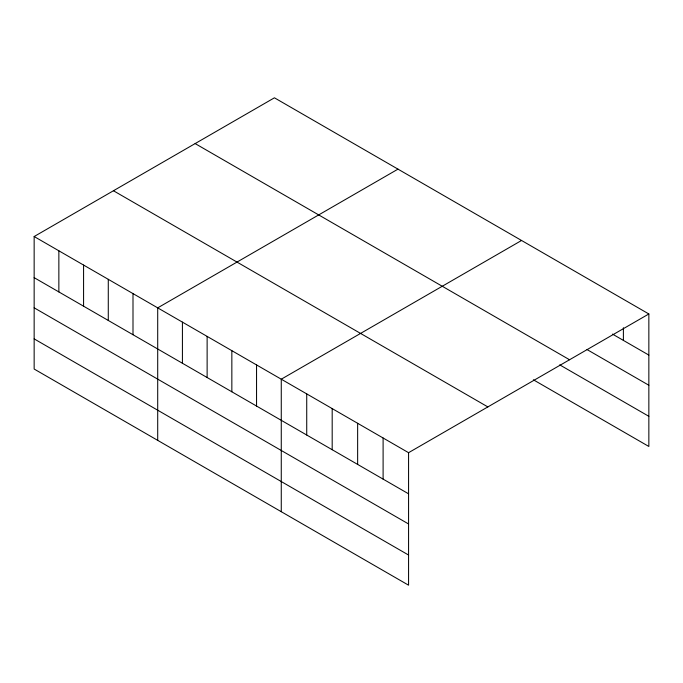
<?xml version="1.0" encoding="UTF-8"?>
<svg xmlns="http://www.w3.org/2000/svg" width="683" height="683" viewBox="0 0 683 683"><rect width="100%" height="100%" fill="white"/><g stroke="black" fill="none" stroke-linecap="round" stroke-linejoin="round"><path stroke-width="1.02" d="M408.571 523.972L408.571 452.692L34.15 236.531L34.15 369.033L408.571 585.194L408.571 523.972L34.15 307.811M533.372 379.799L648.85 446.469L648.85 313.967L274.429 97.806L34.15 236.531M397.993 169.136L157.705 307.862L157.705 440.364M521.547 240.476L281.268 379.202L281.268 511.704M408.571 452.692L648.85 313.967M612.48 334.098L648.85 355.092M587.021 349.551L648.85 385.246M195.142 143.584L569.554 359.753M559.736 364.867L648.85 416.314M113.446 190.745L487.858 406.914M34.15 277.657L408.571 493.818M34.15 338.879L408.571 555.04M623.391 327.746L623.391 340.399M383.103 437.999L383.103 479.125M357.644 423.298L357.644 464.423M332.186 408.596L332.186 449.721M306.727 393.895L306.727 435.02M256.552 364.935L256.552 406.061M231.844 350.669L231.844 391.794M207.128 336.395L207.128 377.52M182.421 322.128L182.421 363.254M132.997 293.596L132.997 334.721M108.281 279.33L108.281 320.455M83.574 265.064L83.574 306.189M58.858 250.798L58.858 291.923"/></g></svg>
